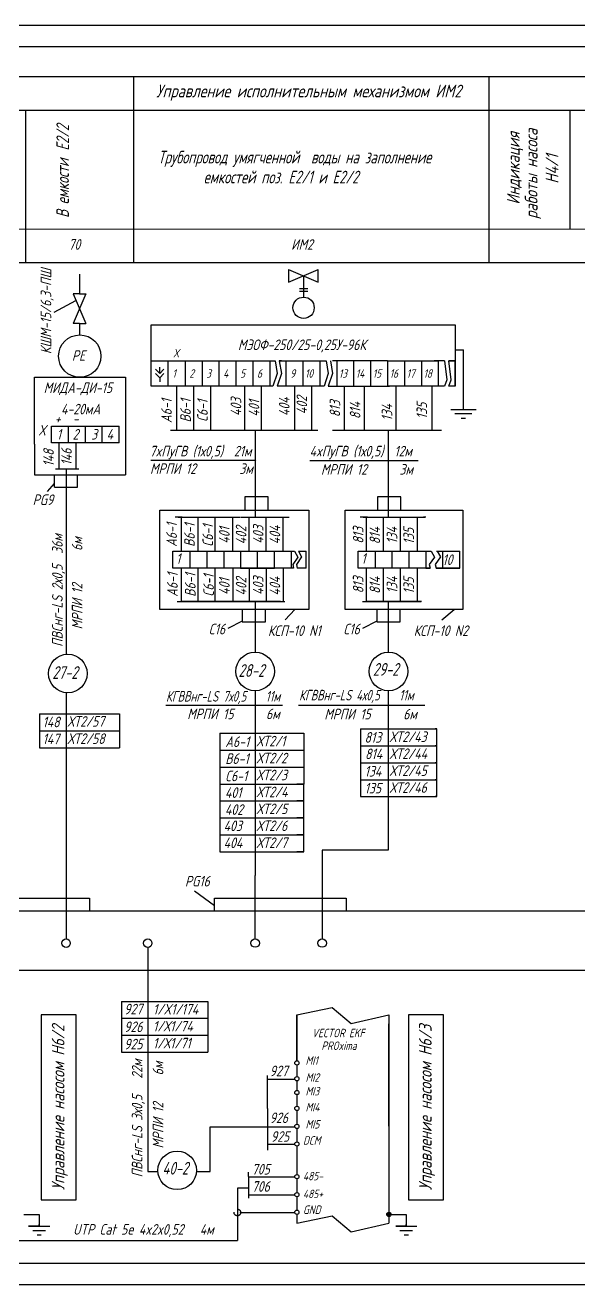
# Model space of a CAD drawing. Header units: millimetres. Extents: x 1531 to 3693, y 3 to 322.
# Drawn here: x 1746.1 to 1876.9, y 3.5 to 301 of the extents above; entities that cross this region are included whole.
import ezdxf

# ---------------------------------------------------------------- set-up
doc = ezdxf.new("R2010")
doc.units = ezdxf.units.MM
doc.linetypes.add('HIDDEN', pattern=[0.375, 0.25, -0.125])
doc.layers.add('MAIN', color=7, linetype='Continuous', lineweight=50)
doc.layers.add('АСУТП', color=7, linetype='Continuous')
doc.styles.get("Standard").update_dxf_attribs({"font": 'GOST_A.TTF', "width": 0.8, "oblique": 15, "height": 3})
doc.styles.add('АСУТП', font='GOST_A.TTF', dxfattribs={"oblique": 15})

msp = doc.modelspace()

# ---------------------------------------------------------------- hatches: boundary and pattern name
h = msp.add_hatch(color=7)
h.paths.add_polyline_path([(1832.05, 20.59), (1832.05, 19.59, 0.414214), (1832.55, 20.09, 0.414214)])
h.paths.add_polyline_path([(1832.05, 20.59, 0.414214), (1831.55, 20.09, 0.414214), (1832.05, 19.59)])

# ---------------------------------------------------------------- linework, layer by layer
at = {"color": 7, "linetype": 'Continuous'}
for p, q in [((1759.03, 237.55), (1759.03, 242.14)), ((1760.42, 237.55), (1757.42, 230.55)), ((1757.42, 237.55), (1760.42, 230.55)), ((1758.92, 237.55), (1757.42, 237.55)), ((1758.92, 237.55), (1760.42, 237.55)), ((1758.92, 230.55), (1757.42, 230.55)), ((1758.92, 230.55), (1760.42, 230.55)), ((1759.03, 227.79), (1759.03, 230.55)), ((1775.89, 230.21), (1847.72, 230.21)), ((1775.89, 215.71), (1775.89, 230.21)), ((1847.72, 230.21), (1847.72, 215.71)), ((1847.72, 224.27), (1849.64, 224.27)), ((1775.89, 221.71), (1779.89, 221.71)), ((1777.89, 218.71), (1777.89, 220.21)), ((1779.89, 221.71), (1805.15, 221.71)), ((1779.89, 215.71), (1779.89, 221.71)), ((1779.89, 221.71), (1783.89, 221.71)), ((1779.89, 221.71), (1783.89, 221.71)), ((1779.89, 215.71), (1779.89, 221.71)), ((1779.89, 221.71), (1805.15, 221.71)), ((1779.89, 221.71), (1783.89, 221.71)), ((1779.89, 215.71), (1779.89, 221.71)), ((1779.89, 221.71), (1805.15, 221.71)), ((1779.89, 221.71), (1805.15, 221.71)), ((1779.89, 215.71), (1779.89, 221.71)), ((1779.89, 221.71), (1783.89, 221.71)), ((1783.89, 221.71), (1783.89, 215.71)), ((1783.89, 221.71), (1783.89, 215.71)), ((1783.89, 221.71), (1783.89, 215.71)), ((1783.89, 221.71), (1783.89, 215.71)), ((1787.89, 221.71), (1787.89, 215.71)), ((1787.89, 221.71), (1787.89, 215.71)), ((1787.89, 221.71), (1787.89, 215.71)), ((1787.89, 221.71), (1787.89, 215.71)), ((1791.89, 221.71), (1791.89, 215.71)), ((1791.89, 221.71), (1791.89, 215.71)), ((1791.89, 221.71), (1791.89, 215.71)), ((1791.89, 221.71), (1791.89, 215.71)), ((1795.89, 221.71), (1795.89, 215.71)), ((1795.89, 221.71), (1795.89, 215.71)), ((1795.89, 221.71), (1795.89, 215.71)), ((1795.89, 221.71), (1795.89, 215.71)), ((1799.89, 221.71), (1799.89, 215.71)), ((1799.89, 221.71), (1799.89, 215.71)), ((1799.89, 221.71), (1799.89, 215.71)), ((1799.89, 221.71), (1799.89, 215.71)), ((1803.89, 221.71), (1803.89, 215.71)), ((1803.89, 221.71), (1803.89, 215.71)), ((1803.89, 221.71), (1803.89, 215.71)), ((1803.89, 221.71), (1803.89, 215.71)), ((1805.15, 221.71), (1805.65, 218.71)), ((1805.15, 221.71), (1805.65, 218.71)), ((1805.15, 221.71), (1805.65, 218.71)), ((1805.15, 221.71), (1805.65, 218.71)), ((1806.15, 221.71), (1817.22, 221.71)), ((1806.65, 221.71), (1806.15, 221.71)), ((1806.15, 221.71), (1806.65, 218.71)), ((1806.15, 221.71), (1806.65, 218.71)), ((1806.65, 221.71), (1806.15, 221.71)), ((1806.15, 221.71), (1817.22, 221.71)), ((1806.15, 221.71), (1806.65, 218.71)), ((1806.65, 221.71), (1806.15, 221.71)), ((1806.15, 221.71), (1817.22, 221.71)), ((1806.15, 221.71), (1817.22, 221.71)), ((1806.65, 221.71), (1806.15, 221.71)), ((1806.15, 221.71), (1806.65, 218.71)), ((1807.72, 221.71), (1807.72, 215.71)), ((1807.72, 221.71), (1807.72, 215.71)), ((1807.72, 221.71), (1807.72, 215.71)), ((1807.72, 221.71), (1807.72, 215.71)), ((1811.72, 221.71), (1811.72, 215.71)), ((1811.72, 221.71), (1811.72, 215.71)), ((1811.72, 221.71), (1811.72, 215.71)), ((1811.72, 221.71), (1811.72, 215.71)), ((1815.72, 221.71), (1815.72, 215.71)), ((1815.72, 221.71), (1815.72, 215.71)), ((1815.72, 221.71), (1815.72, 215.71)), ((1815.72, 221.71), (1815.72, 215.71)), ((1817.22, 221.71), (1817.72, 218.71)), ((1818.22, 221.71), (1818.72, 218.71)), ((1831.72, 221.71), (1818.72, 221.71)), ((1831.72, 221.71), (1818.72, 221.71)), ((1831.72, 221.71), (1818.72, 221.71)), ((1831.72, 221.71), (1818.72, 221.71)), ((1819.72, 221.71), (1819.72, 215.71)), ((1819.72, 221.71), (1819.72, 215.71)), ((1819.72, 221.71), (1819.72, 215.71)), ((1819.72, 221.71), (1819.72, 215.71)), ((1823.72, 221.71), (1823.72, 215.71)), ((1823.72, 221.71), (1823.72, 215.71)), ((1823.72, 221.71), (1823.72, 215.71)), ((1823.72, 221.71), (1823.72, 215.71)), ((1827.72, 221.71), (1827.72, 215.71)), ((1827.72, 221.71), (1827.72, 215.71)), ((1827.72, 221.71), (1827.72, 215.71)), ((1827.72, 221.71), (1827.72, 215.71)), ((1831.72, 221.71), (1831.72, 215.71)), ((1831.72, 221.71), (1838.22, 221.71)), ((1831.72, 221.71), (1838.22, 221.71)), ((1831.72, 221.71), (1831.72, 215.71)), ((1831.72, 221.71), (1838.22, 221.71)), ((1831.72, 221.71), (1831.72, 215.71)), ((1831.72, 221.71), (1831.72, 215.71)), ((1831.72, 221.71), (1838.22, 221.71)), ((1835.72, 221.71), (1835.72, 215.71)), ((1835.72, 221.71), (1835.72, 221.71)), ((1835.72, 221.71), (1839.72, 221.71)), ((1835.72, 221.71), (1839.72, 221.71)), ((1835.72, 221.71), (1835.72, 221.71)), ((1835.72, 221.71), (1835.72, 215.71)), ((1835.72, 221.71), (1839.72, 221.71)), ((1835.72, 221.71), (1835.72, 221.71)), ((1835.72, 221.71), (1835.72, 215.71)), ((1835.72, 221.71), (1835.72, 215.71)), ((1835.72, 221.71), (1835.72, 221.71)), ((1835.72, 221.71), (1839.72, 221.71)), ((1839.72, 221.71), (1843.72, 221.71)), ((1839.72, 221.71), (1839.72, 215.71)), ((1839.72, 221.71), (1839.72, 215.71)), ((1839.72, 221.71), (1843.72, 221.71)), ((1839.72, 221.71), (1839.72, 215.71)), ((1839.72, 221.71), (1843.72, 221.71)), ((1839.72, 221.71), (1843.72, 221.71)), ((1839.72, 221.71), (1839.72, 215.71)), ((1845.22, 221.71), (1842.72, 221.71)), ((1845.22, 221.71), (1842.72, 221.71)), ((1845.22, 221.71), (1842.72, 221.71)), ((1845.22, 221.71), (1842.72, 221.71)), ((1843.72, 221.71), (1843.72, 215.71)), ((1843.72, 221.71), (1843.72, 215.71)), ((1843.72, 221.71), (1843.72, 215.71)), ((1843.72, 221.71), (1843.72, 215.71)), ((1845.22, 221.71), (1845.72, 217.21)), ((1845.22, 221.71), (1845.72, 217.21)), ((1845.22, 221.71), (1845.72, 217.21)), ((1845.22, 221.71), (1845.72, 217.21)), ((1847.72, 221.71), (1846.22, 221.71)), ((1846.22, 221.71), (1847.72, 221.71)), ((1846.72, 217.21), (1846.22, 221.71)), ((1847.72, 215.71), (1847.72, 221.71)), ((1748.34, 217.8), (1769.84, 217.8)), ((1748.34, 202.05), (1748.34, 217.8)), ((1769.84, 217.8), (1769.84, 194.79)), ((1776.89, 219.71), (1777.89, 218.71)), ((1776.89, 218.71), (1777.89, 217.71)), ((1777.89, 218.71), (1778.89, 219.71)), ((1777.89, 217.71), (1778.89, 218.71)), ((1777.89, 217.71), (1777.89, 216.71)), ((1805.65, 218.71), (1804.65, 215.71)), ((1805.65, 218.71), (1804.65, 215.71)), ((1805.65, 218.71), (1804.65, 215.71)), ((1805.65, 218.71), (1804.65, 215.71)), ((1806.65, 218.71), (1805.65, 215.71)), ((1806.65, 218.71), (1805.65, 215.71)), ((1806.65, 218.71), (1805.65, 215.71)), ((1806.65, 218.71), (1805.65, 215.71)), ((1817.72, 218.71), (1816.72, 215.71)), ((1818.72, 218.71), (1817.72, 215.71)), ((1845.72, 217.21), (1845.22, 215.71)), ((1845.72, 217.21), (1845.22, 215.71)), ((1845.72, 217.21), (1845.22, 215.71)), ((1845.72, 217.21), (1845.22, 215.71)), ((1846.22, 215.71), (1846.72, 217.21)), ((1847.72, 218.71), (1847.72, 218.71)), ((1779.89, 215.71), (1775.89, 215.71)), ((1804.65, 215.71), (1779.89, 215.71)), ((1804.65, 215.71), (1779.89, 215.71)), ((1804.65, 215.71), (1779.89, 215.71)), ((1804.65, 215.71), (1779.89, 215.71)), ((1781.89, 215.71), (1781.89, 205.21)), ((1785.89, 215.71), (1785.89, 205.37)), ((1789.89, 215.71), (1789.89, 205.21)), ((1797.89, 215.71), (1797.89, 205.21)), ((1801.89, 215.71), (1801.89, 205.21)), ((1816.72, 215.71), (1805.65, 215.71)), ((1816.72, 215.71), (1805.65, 215.71)), ((1816.72, 215.71), (1805.65, 215.71)), ((1816.72, 215.71), (1805.65, 215.71)), ((1809.72, 215.71), (1809.72, 205.21)), ((1813.72, 215.71), (1813.72, 205.21)), ((1817.72, 215.71), (1832.22, 215.71)), ((1817.72, 215.71), (1832.22, 215.71)), ((1817.72, 215.71), (1832.22, 215.71)), ((1817.72, 215.71), (1832.22, 215.71)), ((1821.45, 215.71), (1821.45, 205.21)), ((1826.22, 215.71), (1826.22, 205.21)), ((1838.22, 215.71), (1831.72, 215.71)), ((1838.22, 215.71), (1831.72, 215.71)), ((1838.22, 215.71), (1831.72, 215.71)), ((1838.22, 215.71), (1831.72, 215.71)), ((1833.72, 215.71), (1833.72, 205.21)), ((1843.72, 215.71), (1837.22, 215.71)), ((1843.72, 215.71), (1837.22, 215.71)), ((1843.72, 215.71), (1837.22, 215.71)), ((1843.72, 215.71), (1837.22, 215.71)), ((1842.22, 215.71), (1842.22, 205.21)), ((1845.22, 215.71), (1843.72, 215.71)), ((1845.22, 215.71), (1843.72, 215.71)), ((1845.22, 215.71), (1843.72, 215.71)), ((1845.22, 215.71), (1843.72, 215.71)), ((1847.72, 215.71), (1846.22, 215.71)), ((1847.72, 215.71), (1847.72, 215.71)), ((1846.64, 210.22), (1852.64, 210.22)), ((1847.64, 209.22), (1851.64, 209.22)), ((1752.33, 202.3), (1752.33, 206.3)), ((1752.33, 206.3), (1760.33, 206.3)), ((1756.33, 202.3), (1756.33, 206.3)), ((1760.33, 206.3), (1768.33, 206.3)), ((1760.33, 202.3), (1760.33, 206.3)), ((1760.33, 202.3), (1760.33, 206.3)), ((1764.33, 202.3), (1764.33, 206.3)), ((1768.33, 202.3), (1768.33, 206.3)), ((1768.33, 202.3), (1768.33, 206.3)), ((1849.14, 208.15), (1850.14, 208.15)), ((1768.33, 202.3), (1752.33, 202.3)), ((1754.05, 202.3), (1754.05, 196.15)), ((1758.05, 202.3), (1758.05, 196.15)), ((1783.01, 176.71), (1783.01, 184.79)), ((1787.01, 176.71), (1787.01, 184.79)), ((1791.01, 176.71), (1791.01, 184.79)), ((1795.15, 176.71), (1795.15, 184.79)), ((1799.07, 176.71), (1799.07, 184.79)), ((1803.07, 176.71), (1803.07, 184.79)), ((1807.07, 176.71), (1807.07, 184.79)), ((1826.77, 176.71), (1826.77, 184.79)), ((1830.77, 176.71), (1830.77, 184.79)), ((1834.77, 176.71), (1834.77, 184.79)), ((1838.84, 176.71), (1838.84, 184.79)), ((1781.01, 172.71), (1781.01, 176.71)), ((1781.01, 176.71), (1805.01, 176.71)), ((1785.01, 176.71), (1785.01, 172.71)), ((1789.01, 176.71), (1789.01, 172.71)), ((1793.01, 176.71), (1793.01, 172.71)), ((1797.01, 176.71), (1797.01, 172.71)), ((1797.01, 176.71), (1797.01, 172.71)), ((1799.51, 176.71), (1809.76, 176.71)), ((1801.01, 172.71), (1801.01, 176.71)), ((1801.01, 172.71), (1801.01, 176.71)), ((1801.01, 172.71), (1801.01, 176.71)), ((1805.01, 172.71), (1805.01, 176.71)), ((1809.01, 172.71), (1809.01, 176.71)), ((1810.65, 176.71), (1812.47, 176.71)), ((1812.47, 172.71), (1812.47, 176.71)), ((1824.77, 172.71), (1824.77, 176.71)), ((1824.77, 176.71), (1842, 176.71)), ((1828.77, 176.71), (1828.77, 172.71)), ((1832.77, 176.71), (1832.77, 172.71)), ((1836.77, 176.71), (1836.77, 172.71)), ((1840.77, 176.71), (1840.77, 172.71)), ((1840.77, 176.71), (1840.77, 172.71)), ((1843.27, 176.71), (1848.77, 176.71)), ((1843.44, 176.71), (1848.77, 176.71)), ((1844.77, 172.71), (1844.77, 176.71)), ((1844.77, 172.71), (1844.77, 176.71)), ((1844.77, 172.71), (1844.77, 176.71)), ((1848.77, 172.71), (1848.77, 176.71)), ((1805.01, 172.71), (1781.01, 172.71)), ((1783.01, 164.85), (1783.01, 172.71)), ((1787.01, 164.85), (1787.01, 172.71)), ((1791.01, 164.85), (1791.01, 172.71)), ((1795.16, 172.71), (1795.16, 164.85)), ((1797.01, 172.71), (1797.01, 172.71)), ((1797.01, 172.71), (1801.01, 172.71)), ((1799.07, 172.71), (1799.07, 164.85)), ((1801.01, 172.71), (1801.01, 172.71)), ((1801.01, 172.71), (1805.01, 172.71)), ((1809.53, 172.71), (1801.01, 172.71)), ((1803.07, 172.71), (1803.07, 164.85)), ((1807.07, 172.71), (1807.07, 164.85)), ((1812.47, 172.71), (1810.41, 172.71)), ((1841.78, 172.71), (1824.77, 172.71)), ((1826.77, 164.85), (1826.77, 172.71)), ((1830.77, 164.85), (1830.77, 172.71)), ((1834.77, 164.85), (1834.77, 172.71)), ((1838.84, 164.85), (1838.84, 172.71)), ((1840.77, 172.71), (1840.77, 172.71)), ((1840.77, 172.71), (1841.78, 172.71)), ((1843.2, 172.71), (1844.77, 172.71)), ((1848.77, 172.71), (1843.2, 172.71)), ((1844.77, 172.71), (1844.77, 172.71)), ((1844.77, 172.71), (1848.77, 172.71)), ((1848.77, 172.71), (1844.77, 172.71)), ((1796.01, 164.85), (1783.01, 164.85)), ((1839.77, 164.85), (1826.77, 164.85)), ((1749.46, 138.31), (1763.46, 138.31)), ((1749.46, 138.31), (1749.46, 134.31)), ((1763.46, 138.31), (1768.36, 138.31)), ((1768.36, 138.31), (1768.36, 134.31)), ((1749.46, 134.31), (1749.46, 130.31)), ((1749.46, 134.31), (1763.46, 134.31)), ((1749.46, 134.31), (1763.46, 134.31)), ((1749.46, 134.31), (1763.46, 134.31)), ((1763.46, 134.31), (1768.36, 134.31)), ((1763.46, 134.31), (1768.36, 134.31)), ((1763.46, 134.31), (1768.36, 134.31)), ((1768.36, 134.31), (1768.36, 130.31)), ((1825.3, 134.76), (1843.37, 134.76)), ((1825.3, 134.76), (1825.3, 130.76)), ((1843.37, 134.76), (1842.95, 134.76)), ((1792.07, 133.74), (1807.35, 133.74)), ((1792.07, 133.74), (1792.07, 129.74)), ((1807.35, 133.74), (1811.95, 133.74)), ((1811.95, 133.74), (1811.95, 129.74)), ((1749.46, 130.31), (1763.46, 130.31)), ((1749.46, 130.31), (1763.46, 130.31)), ((1763.46, 130.31), (1768.36, 130.31)), ((1763.46, 130.31), (1768.36, 130.31)), ((1792.07, 129.74), (1807.35, 129.74)), ((1792.07, 129.74), (1792.07, 125.74)), ((1792.07, 129.74), (1807.35, 129.74)), ((1792.07, 129.74), (1807.35, 129.74)), ((1792.07, 129.74), (1807.35, 129.74)), ((1807.35, 129.74), (1811.95, 129.74)), ((1807.35, 129.74), (1811.95, 129.74)), ((1807.35, 129.74), (1811.95, 129.74)), ((1807.35, 129.74), (1811.95, 129.74)), ((1811.95, 129.74), (1811.95, 125.74)), ((1825.3, 130.76), (1825.3, 126.76)), ((1825.3, 130.76), (1843.37, 130.76)), ((1825.3, 130.76), (1843.37, 130.76)), ((1825.3, 130.76), (1843.37, 130.76)), ((1843.37, 130.76), (1842.95, 130.76)), ((1843.37, 130.76), (1842.95, 130.76)), ((1843.37, 130.76), (1842.95, 130.76)), ((1792.07, 125.74), (1792.07, 121.74)), ((1792.07, 125.74), (1807.35, 125.74)), ((1792.07, 125.74), (1807.35, 125.74)), ((1792.07, 125.74), (1807.35, 125.74)), ((1807.35, 125.74), (1811.95, 125.74)), ((1807.35, 125.74), (1811.95, 125.74)), ((1807.35, 125.74), (1811.95, 125.74)), ((1811.95, 125.74), (1811.95, 121.74)), ((1825.3, 126.76), (1843.37, 126.76)), ((1825.3, 126.76), (1843.37, 126.76)), ((1825.3, 126.76), (1843.37, 126.76)), ((1825.3, 126.76), (1825.3, 122.76)), ((1843.37, 126.76), (1842.95, 126.76)), ((1843.37, 126.76), (1842.95, 126.76)), ((1843.37, 126.76), (1842.95, 126.76)), ((1825.3, 122.76), (1825.3, 118.76)), ((1825.3, 122.76), (1843.37, 122.76)), ((1825.3, 122.76), (1843.37, 122.76)), ((1825.3, 122.76), (1843.37, 122.76)), ((1843.37, 122.76), (1842.95, 122.76)), ((1843.37, 122.76), (1842.95, 122.76)), ((1843.37, 122.76), (1842.95, 122.76)), ((1792.07, 121.74), (1807.35, 121.74)), ((1792.07, 121.74), (1807.35, 121.74)), ((1792.07, 121.74), (1807.35, 121.74)), ((1792.07, 121.74), (1811.95, 121.74)), ((1792.07, 121.74), (1792.07, 117.74)), ((1807.35, 121.74), (1811.95, 121.74)), ((1807.35, 121.74), (1811.95, 121.74)), ((1807.35, 121.74), (1811.95, 121.74)), ((1811.95, 121.74), (1810.29, 121.74)), ((1792.07, 117.74), (1792.07, 113.74)), ((1792.07, 117.74), (1811.95, 117.74)), ((1792.07, 117.74), (1811.95, 117.74)), ((1792.07, 117.74), (1811.95, 117.74)), ((1811.95, 117.74), (1810.29, 117.74)), ((1811.95, 117.74), (1810.29, 117.74)), ((1811.95, 117.74), (1810.29, 117.74)), ((1825.3, 118.76), (1843.37, 118.76)), ((1825.3, 118.76), (1843.37, 118.76)), ((1843.37, 118.76), (1842.95, 118.76)), ((1843.37, 118.76), (1842.95, 118.76)), ((1792.07, 113.74), (1811.95, 113.74)), ((1792.07, 113.74), (1811.95, 113.74)), ((1792.07, 113.74), (1811.95, 113.74)), ((1792.07, 113.74), (1792.07, 109.74)), ((1811.95, 113.74), (1810.29, 113.74)), ((1811.95, 113.74), (1810.29, 113.74)), ((1811.95, 113.74), (1810.29, 113.74)), ((1792.07, 109.74), (1792.07, 105.74)), ((1792.07, 109.74), (1811.95, 109.74)), ((1792.07, 109.74), (1811.95, 109.74)), ((1792.07, 109.74), (1811.95, 109.74)), ((1811.95, 109.74), (1810.29, 109.74)), ((1811.95, 109.74), (1810.29, 109.74)), ((1811.95, 109.74), (1810.29, 109.74)), ((1792.07, 105.74), (1811.95, 105.74)), ((1792.07, 105.74), (1811.95, 105.74)), ((1811.95, 105.74), (1810.29, 105.74)), ((1811.95, 105.74), (1810.29, 105.74)), ((1800.44, 85.18), (1800.44, 100.17)), ((1786.12, 96.54), (1790.87, 93.04)), ((1737.11, 94.8), (1761.3, 94.8)), ((1761.3, 94.8), (1761.3, 91.8)), ((1761.3, 94.8), (1761.3, 91.8)), ((1790.87, 91.79), (1790.87, 94.79)), ((1790.87, 94.79), (1821.97, 94.79)), ((1790.87, 91.79), (1790.87, 94.79)), ((1821.97, 94.79), (1821.97, 91.79)), ((1821.97, 94.79), (1821.97, 91.79)), ((1768.86, 70.41), (1781.94, 70.41)), ((1768.86, 70.41), (1768.86, 66.41)), ((1781.94, 70.41), (1789.29, 70.41)), ((1789.29, 70.41), (1789.29, 66.41)), ((1768.86, 66.41), (1781.94, 66.41)), ((1768.86, 66.41), (1768.86, 62.41)), ((1768.86, 66.41), (1781.94, 66.41)), ((1768.86, 66.41), (1781.94, 66.41)), ((1768.86, 66.41), (1781.94, 66.41)), ((1781.94, 66.41), (1789.29, 66.41)), ((1781.94, 66.41), (1789.29, 66.41)), ((1781.94, 66.41), (1789.29, 66.41)), ((1781.94, 66.41), (1789.29, 66.41)), ((1789.29, 66.41), (1789.29, 62.41)), ((1768.86, 62.41), (1768.86, 58.41)), ((1768.86, 62.41), (1781.94, 62.41)), ((1768.86, 62.41), (1781.94, 62.41)), ((1768.86, 62.41), (1781.94, 62.41)), ((1781.94, 62.41), (1789.29, 62.41)), ((1781.94, 62.41), (1789.29, 62.41)), ((1781.94, 62.41), (1789.29, 62.41)), ((1789.29, 62.41), (1789.29, 58.41)), ((1768.86, 58.41), (1781.94, 58.41)), ((1768.86, 58.41), (1781.94, 58.41)), ((1768.86, 58.41), (1781.94, 58.41)), ((1781.94, 58.41), (1789.29, 58.41)), ((1781.94, 58.41), (1789.29, 58.41)), ((1781.94, 58.41), (1789.29, 58.41)), ((1746.91, 17.3), (1751.91, 17.3)), ((1749.41, 17.3), (1746.91, 17.3)), ((1747.91, 16.3), (1750.91, 16.3)), ((1748.91, 15.3), (1749.91, 15.3)), ((1748.91, 15.3), (1749.91, 15.3)), ((1749.41, 17.3), (1749.41, 17.72)), ((1833.66, 17.3), (1838.66, 17.3)), ((1836.16, 17.3), (1833.66, 17.3)), ((1834.66, 16.3), (1837.66, 16.3)), ((1835.66, 15.3), (1836.66, 15.3)), ((1835.66, 15.3), (1836.66, 15.3)), ((1836.16, 17.3), (1836.16, 17.72))]:
    msp.add_line(p, q, dxfattribs=at)
at = {"color": 7, "linetype": 'ByBlock'}
for p, q in [((1808.35, 243.26), (1808.35, 241.76)), ((1808.35, 243.26), (1808.35, 240.26)), ((1808.35, 243.26), (1815.35, 240.26)), ((1808.35, 240.26), (1815.35, 243.26)), ((1811.85, 241.76), (1811.85, 236.76)), ((1815.35, 240.26), (1815.35, 243.26))]:
    msp.add_line(p, q, dxfattribs=at)
at = {"color": 7}
for p, q in [((1810.9, 238.79), (1812.9, 238.79)), ((1810.9, 238.11), (1812.9, 238.11)), ((1752.97, 233.16), (1758.1, 235.96)), ((1849.64, 210.22), (1849.64, 224.27)), ((1800.44, 205.21), (1800.44, 184.79)), ((1800.44, 205.21), (1800.44, 196.45)), ((1831.9, 205.21), (1831.9, 184.79)), ((1748.34, 202.05), (1748.34, 194.79)), ((1800.44, 198.12), (1775.79, 198.12)), ((1800.56, 198.24), (1800.34, 198.01)), ((1820.18, 198.07), (1813.36, 198.07)), ((1838.99, 198.07), (1820.18, 198.07)), ((1832.02, 198.19), (1831.8, 197.97)), ((1748.34, 194.79), (1769.84, 194.79)), ((1755.8, 196.15), (1755.8, 152.39)), ((1751.39, 190.81), (1753, 192.69)), ((1831.9, 191.96), (1831.9, 191.96)), ((1809.76, 176.71), (1810.54, 175.36)), ((1810.65, 176.71), (1811.41, 175.39)), ((1842, 176.71), (1842.79, 175.36)), ((1843.44, 176.71), (1844.2, 175.39)), ((1810.54, 175.36), (1809.33, 173.6)), ((1809.33, 173.6), (1809.53, 172.71)), ((1811.41, 175.39), (1810.2, 173.63)), ((1810.2, 173.63), (1810.41, 172.71)), ((1842.79, 175.36), (1841.58, 173.6)), ((1841.58, 173.6), (1841.78, 172.71)), ((1844.2, 175.39), (1842.99, 173.63)), ((1842.99, 173.63), (1843.2, 172.71)), ((1800.44, 164.85), (1800.44, 152.91)), ((1831.9, 164.85), (1831.9, 152.91)), ((1807.55, 160.52), (1809.82, 163)), ((1844.54, 160.52), (1847.44, 163)), ((1755.8, 143.29), (1755.8, 85.14)), ((1800.44, 143.78), (1800.44, 100.17)), ((1831.9, 143.78), (1831.9, 106.12)), ((1806.89, 140.28), (1779.35, 140.28)), ((1800.56, 140.41), (1800.34, 140.18)), ((1812.17, 140.27), (1810.71, 140.27)), ((1840.52, 140.27), (1812.17, 140.27)), ((1812.17, 140.27), (1812.17, 140.27)), ((1832.02, 140.39), (1831.8, 140.16)), ((1843.37, 118.76), (1843.37, 134.76)), ((1811.95, 105.74), (1811.95, 121.74)), ((1825.3, 118.76), (1843.37, 118.76)), ((1792.07, 105.74), (1811.95, 105.74)), ((1831.9, 106.12), (1816.29, 106.12)), ((1816.29, 106.12), (1816.29, 85.18)), ((1775.06, 83.15), (1775.06, 70.41)), ((1772.6, 70.41), (1777.79, 70.41)), ((1775.06, 70.41), (1775.06, 31.68)), ((1810.3, 67.2), (1818.66, 68.95)), ((1818.66, 68.95), (1823.16, 65.2)), ((1749.9, 67.2), (1749.9, 23.53)), ((1758.16, 67.2), (1749.9, 67.2)), ((1758.16, 23.53), (1758.16, 67.2)), ((1772.6, 66.41), (1777.79, 66.41)), ((1810.3, 56.38), (1810.3, 67.2)), ((1823.16, 65.2), (1832.05, 67.2)), ((1836.65, 67.2), (1836.65, 23.53)), ((1844.91, 67.2), (1836.65, 67.2)), ((1844.91, 23.53), (1844.91, 67.2)), ((1775.06, 58.41), (1775.06, 30.24)), ((1803.36, 52.01), (1809.84, 52.01)), ((1789.78, 40.8), (1809.84, 40.8)), ((1789.78, 30.24), (1789.78, 40.8)), ((1803.36, 36.66), (1809.84, 36.66)), ((1775.06, 30.24), (1777.46, 30.24)), ((1786.57, 30.24), (1789.78, 30.24)), ((1798.86, 28.99), (1809.84, 28.99)), ((1798.86, 26.32), (1796.24, 26.32)), ((1796.24, 26.32), (1796.24, 13.97)), ((1798.86, 24.72), (1809.84, 24.72)), ((1749.9, 23.53), (1758.16, 23.53)), ((1836.65, 23.53), (1844.91, 23.53)), ((1797.02, 20.58), (1809.84, 20.58)), ((1720.5, 13.97), (1796.24, 13.97))]:
    msp.add_line(p, q, dxfattribs=at)
at = {"color": 7, "linetype": 'Continuous', "lineweight": 30}
for p, q in [((1753.3, 196.15), (1755.8, 196.15)), ((1755.8, 196.15), (1758.8, 196.15)), ((1777.95, 186.45), (1813.13, 186.45)), ((1777.95, 163), (1777.95, 186.45)), ((1782.22, 184.79), (1796.82, 184.79)), ((1797.01, 184.79), (1808.45, 184.79)), ((1813.13, 186.45), (1813.13, 163)), ((1821.7, 186.45), (1849.48, 186.45)), ((1821.7, 163), (1821.7, 186.45)), ((1825.97, 184.79), (1840.57, 184.79)), ((1840.77, 184.79), (1840.26, 184.79)), ((1849.48, 186.45), (1849.48, 163)), ((1806.45, 164.85), (1794.51, 164.85)), ((1838.26, 164.85), (1838.27, 164.85)), ((1813.13, 163), (1777.95, 163)), ((1849.48, 163), (1821.7, 163))]:
    msp.add_line(p, q, dxfattribs=at)
at = {"color": 7, "lineweight": 30}
for p, q in [((1810.3, 67.2), (1810.3, 56.38)), ((1832.05, 67.2), (1832.05, 65.11)), ((1832.05, 66.09), (1832.05, 40.94)), ((1832.05, 40.94), (1832.05, 65.14)), ((1832.05, 63.14), (1832.05, 17.99)), ((1810.3, 55.38), (1810.3, 52.63)), ((1803.36, 45.07), (1803.36, 52.9)), ((1810.3, 51.63), (1810.3, 49.38)), ((1810.3, 48.38), (1810.3, 45.63)), ((1803.36, 45.07), (1803.36, 35.29)), ((1810.3, 44.63), (1810.3, 41.37)), ((1810.3, 40.37), (1810.3, 37.22)), ((1798.86, 29.03), (1798.86, 30.05)), ((1798.86, 29.03), (1798.86, 23.97))]:
    msp.add_line(p, q, dxfattribs=at)
at = {"lineweight": 30}
for p, q in [((1810.3, 36.22), (1810.3, 29.51)), ((1810.3, 28.51), (1810.3, 25.25)), ((1810.3, 28.51), (1810.3, 25.25)), ((1810.3, 24.25), (1810.3, 21.1)), ((1810.3, 24.25), (1810.3, 21.1)), ((1810.3, 20.1), (1810.3, 17.99))]:
    msp.add_line(p, q, dxfattribs=at)
for p, q in [((1745.8, 20.09), (1748.16, 20.09)), ((1748.16, 20.09), (1749.41, 20.09)), ((1749.41, 20.09), (1749.41, 17.3)), ((1810.3, 17.99), (1818.66, 19.74)), ((1818.66, 19.74), (1823.16, 15.99)), ((1823.16, 15.99), (1832.05, 17.99)), ((1832.55, 20.09), (1834.91, 20.09)), ((1834.91, 20.09), (1836.16, 20.09)), ((1836.16, 20.09), (1836.16, 17.3)), ((2122.19, 3.47), (1531.31, 3.47))]:
    msp.add_line(p, q)
at = {"color": 7}
for centre, radius in [((1811.88, 234.22), 2.52), ((1756.19, 147.84), 4.56), ((1800.44, 148.34), 4.56), ((1831.96, 148.34), 4.56), ((1810.3, 55.88), 0.5), ((1810.3, 52.13), 0.5), ((1810.3, 48.88), 0.5), ((1810.3, 45.13), 0.5), ((1810.3, 40.87), 0.5), ((1810.3, 40.87), 0.5), ((1810.3, 36.72), 0.5), ((1810.3, 36.72), 0.5), ((1782.02, 30.5), 4.56)]:
    msp.add_circle(centre, radius, dxfattribs=at)
for centre in [(1810.3, 29.01), (1810.3, 24.75), (1810.3, 24.75), (1810.3, 20.6), (1810.3, 20.6), (1832.05, 20.09)]:
    msp.add_circle(centre, 0.5)
at = {"color": 7, "linetype": 'HIDDEN', "ltscale": 10}
msp.add_circle((1796.24, 20.56), 0.786, dxfattribs=at)
at = {"lineweight": 30, "ltscale": 0.5}
msp.add_circle((1797.02, 20.56), 0.0434, dxfattribs=at)
at = {"layer": 'MAIN', "color": 7, "linetype": 'Continuous', "lineweight": -3}
for p, q in [((1531.31, 300.97), (2122.19, 300.97)), ((1531.31, 300.97), (2007.16, 300.97)), ((1575.26, 288.86), (1990.55, 288.86)), ((1637.6, 288.86), (2054.21, 288.86)), ((1652.02, 288.86), (2054.21, 288.86)), ((1771.74, 288.87), (1771.74, 244.94)), ((1771.74, 288.87), (1771.74, 244.94)), ((1855.69, 288.87), (1855.69, 244.94)), ((1640.77, 280.92), (1781.93, 280.92)), ((1640.77, 280.92), (1824.82, 280.92)), ((1746.21, 280.94), (1746.21, 244.94)), ((1822.78, 280.92), (1990.55, 280.92)), ((1832.16, 280.92), (1990.55, 280.92)), ((1874.78, 280.92), (1874.78, 252.84)), ((1599.64, 252.68), (2054.21, 252.94)), ((1575.26, 244.92), (1990.55, 244.92)), ((1637.6, 244.92), (2054.21, 244.92)), ((1652.02, 244.92), (2054.21, 244.92)), ((1753, 191.84), (1753, 194.79)), ((1758.49, 191.84), (1758.49, 194.79)), ((1753, 191.84), (1758.49, 191.84)), ((1797.41, 160.2), (1794.01, 158.5)), ((1829.22, 160.2), (1825.83, 158.5)), ((1564.47, 91.79), (2016.17, 91.79)), ((2016.17, 77.68), (1564.47, 77.68))]:
    msp.add_line(p, q, dxfattribs=at)
at = {"layer": 'MAIN', "color": 7, "linetype": 'Continuous', "lineweight": 30}
for p, q in [((1551.31, 295.97), (2117.19, 295.97)), ((1815.23, 205.21), (1780.47, 205.21)), ((1844.51, 205.21), (1818.73, 205.21)), ((1803.51, 189.57), (1798.02, 189.57)), ((1798.02, 189.57), (1798.02, 186.62)), ((1803.51, 186.62), (1803.51, 189.57)), ((1834.86, 189.57), (1829.38, 189.57)), ((1829.38, 189.57), (1829.38, 186.62)), ((1834.86, 186.62), (1834.86, 189.57)), ((1783.22, 184.79), (1781.53, 184.79)), ((1826.97, 184.79), (1825.29, 184.79)), ((1782.01, 164.85), (1807.45, 164.85)), ((1825.77, 164.85), (1839.7, 164.85)), ((1797.41, 163.01), (1797.41, 160.06)), ((1802.89, 160.06), (1802.89, 163.01)), ((1829.22, 163.01), (1829.22, 160.06)), ((1834.71, 160.06), (1834.71, 163.01)), ((1797.41, 160.06), (1802.89, 160.06)), ((1829.22, 160.06), (1834.71, 160.06)), ((2117.19, 8.47), (1551.31, 8.47))]:
    msp.add_line(p, q, dxfattribs=at)
at = {"layer": 'MAIN', "color": 7, "linetype": 'Continuous', "lineweight": -3}
for centre, radius in [((1759.02, 222.8), 5), ((1755.77, 84.15), 1), ((1775.06, 84.15), 1), ((1800.44, 84.18), 1), ((1816.29, 84.18), 1)]:
    msp.add_circle(centre, radius, dxfattribs=at)

# ---------------------------------------------------------------- texts
at = {"color": 7, "linetype": 'Continuous', "oblique": 15}
for s, p in [('КШМ-15/6,3-ПШ', (1752.27, 223.29)), ('А6-1', (1780.75, 207.01)), ('В6-1', (1785.25, 207.15)), ('С6-1', (1789.25, 207.29)), ('403', (1797.16, 208.65)), ('401', (1801.42, 208.51)), ('404', (1808.57, 208.64)), ('402', (1812.72, 209.08)), ('813', (1820.54, 208.38)), ('814', (1825.31, 207.94)), ('134', (1832.84, 207.52)), ('135', (1841.07, 207.95)), ('148', (1752.88, 196.73)), ('146', (1757.13, 196.98)), ('401', (1794.42, 178.5)), ('402', (1798.37, 178.36)), ('403', (1802.42, 178.5)), ('404', (1806.37, 178.36)), ('813', (1826.03, 178.5)), ('814', (1829.98, 178.36)), ('134', (1834.03, 178.5)), ('135', (1837.98, 178.36)), ('401', (1794.42, 166.4)), ('402', (1798.37, 166.26)), ('403', (1802.42, 166.4)), ('404', (1806.37, 166.26)), ('813', (1826.03, 166.78)), ('814', (1829.98, 166.64)), ('134', (1834.03, 166.78)), ('135', (1837.98, 166.64))]:
    msp.add_text(s, height=2.5, rotation=90, dxfattribs=at).set_placement(p)
for s, height, p in [('МЭОФ-250/25-0,25У-96К', 2.5, (1796.38, 224.24)), ('РЕ', 2.5, (1757.15, 221.7)), ('X', 2, (1781.03, 222.52)), ('1', 2, (1780.89, 217.71)), ('1', 2, (1780.89, 217.71)), ('1', 2, (1780.89, 217.71)), ('1', 2, (1780.89, 217.71)), ('2', 2, (1784.89, 217.71)), ('2', 2, (1784.89, 217.71)), ('2', 2, (1784.89, 217.71)), ('2', 2, (1784.89, 217.71)), ('3', 2, (1788.89, 217.71)), ('3', 2, (1788.89, 217.71)), ('3', 2, (1788.89, 217.71)), ('3', 2, (1788.89, 217.71)), ('4', 2, (1792.89, 217.71)), ('4', 2, (1792.89, 217.71)), ('4', 2, (1792.89, 217.71)), ('4', 2, (1792.89, 217.71)), ('5', 2, (1796.89, 217.71)), ('5', 2, (1796.89, 217.71)), ('5', 2, (1796.89, 217.71)), ('5', 2, (1796.89, 217.71)), ('6', 2, (1800.89, 217.71)), ('6', 2, (1800.89, 217.71)), ('6', 2, (1800.89, 217.71)), ('6', 2, (1800.89, 217.71)), ('9', 2, (1808.72, 217.71)), ('9', 2, (1808.72, 217.71)), ('9', 2, (1808.72, 217.71)), ('9', 2, (1808.72, 217.71)), ('10', 2, (1812.22, 217.71)), ('10', 2, (1812.22, 217.71)), ('10', 2, (1812.22, 217.71)), ('10', 2, (1812.22, 217.71)), ('13', 2, (1820.22, 217.71)), ('13', 2, (1820.22, 217.71)), ('13', 2, (1820.22, 217.71)), ('13', 2, (1820.22, 217.71)), ('14', 2, (1824.22, 217.71)), ('14', 2, (1824.22, 217.71)), ('14', 2, (1824.22, 217.71)), ('14', 2, (1824.22, 217.71)), ('15', 2, (1828.22, 217.71)), ('15', 2, (1828.22, 217.71)), ('15', 2, (1828.22, 217.71)), ('15', 2, (1828.22, 217.71)), ('16', 2, (1832.22, 217.71)), ('16', 2, (1832.22, 217.71)), ('16', 2, (1832.22, 217.71)), ('16', 2, (1832.22, 217.71)), ('17', 2, (1836.22, 217.71)), ('17', 2, (1836.22, 217.71)), ('17', 2, (1836.22, 217.71)), ('17', 2, (1836.22, 217.71)), ('18', 2, (1840.22, 217.71)), ('18', 2, (1840.22, 217.71)), ('18', 2, (1840.22, 217.71)), ('18', 2, (1840.22, 217.71)), ('МИДА-ДИ-15', 2.5, (1750.48, 214.09)), ('4-20мА', 2.5, (1754.58, 209.05)), ('+', 2.5, (1753.08, 206.8)), ('X', 2.5, (1749.19, 204.05)), ('1', 2.5, (1753.57, 203.1)), ('2', 2.5, (1757.32, 203.1)), ('-', 2.5, (1757.33, 206.8)), ('3', 2.5, (1761.69, 203.1)), ('4', 2.5, (1765.34, 203.1)), ('PG9', 2.5, (1747.89, 187.64)), ('148', 2.5, (1750.21, 135.15)), ('ХТ2/57', 2.5, (1756.1, 135.28)), ('813', 2.5, (1826.29, 131.51)), ('ХТ2/43', 2.5, (1832.21, 131.66)), ('147', 2.5, (1750.21, 131.15)), ('ХТ2/58', 2.5, (1756.1, 131.21)), ('А6-1', 2.5, (1793.39, 130.49)), ('ХТ2/1', 2.5, (1800.75, 130.63)), ('В6-1', 2.5, (1793.39, 126.49)), ('ХТ2/2', 2.5, (1800.75, 126.63)), ('814', 2.5, (1826.4, 127.61)), ('ХТ2/44', 2.5, (1832.21, 127.66)), ('ХТ2/3', 2.5, (1800.75, 122.63)), ('134', 2.5, (1826.29, 123.51)), ('ХТ2/45', 2.5, (1832.21, 123.66)), ('С6-1', 2.5, (1793.39, 122.4)), ('135', 2.5, (1826.29, 119.51)), ('ХТ2/46', 2.5, (1832.21, 119.66)), ('401', 2.5, (1793.3, 118.46)), ('ХТ2/4', 2.5, (1800.75, 118.63)), ('402', 2.5, (1793.3, 114.46)), ('ХТ2/5', 2.5, (1800.75, 114.63)), ('403', 2.5, (1792.99, 110.62)), ('ХТ2/6', 2.5, (1800.75, 110.63)), ('404', 2.5, (1792.99, 106.62)), ('ХТ2/7', 2.5, (1800.75, 106.63)), ('PG16', 2.5, (1783.87, 97.54)), ('927', 2.5, (1769.5, 67.34)), ('1/X1/174', 2.5, (1776.32, 67.3)), ('926', 2.5, (1769.5, 63.16)), ('1/Х1/74', 2.5, (1776.32, 63.3)), ('925', 2.5, (1769.5, 59.08)), ('1/Х1/71', 2.5, (1776.32, 59.3)), ('927', 2.5, (1803.87, 52.73)), ('926', 2.5, (1803.87, 41.66)), ('925', 2.5, (1804.15, 37.24)), ('705', 2.5, (1799.65, 29.51)), ('706', 2.5, (1799.65, 25.45))]:
    msp.add_text(s, height=height, dxfattribs=at).set_placement(p)
at = {"layer": 'MAIN', "color": 7, "linetype": 'Continuous', "lineweight": -3, "oblique": 15}
for s, height, p in [('Управление исполнительным механизмом ИМ2', 3, (1777.08, 283.92)), ('70', 2.5, (1756.34, 247.94)), ('ИМ2', 2.5, (1808.95, 247.92)), (' 7xПуГВ (1х0,5)  21м', 2.5, (1774.21, 199.12, 124.48)), ('4xПуГВ (1х0,5)  12м', 2.5, (1813.3, 199.12, 124.48)), ('МРПИ 12        3м', 2.5, (1775.61, 194.98, 124.48)), ('МРПИ 12      3м', 2.5, (1816, 194.81, 124.48)), (' 1', 2.5, (1780.48, 173.75)), (' 1', 2.5, (1824.23, 173.75)), (' 10', 2.5, (1843.4, 173.48)), ('C16', 2.5, (1789.43, 157.1)), ('КСП-10 N1', 2.5, (1803.47, 156.71)), ('C16', 2.5, (1821.25, 157.1)), ('КСП-10 N2', 2.5, (1837.91, 156.71)), ('МРПИ 15      6м', 2.5, (1784.39, 137.06, 124.48)), ('МРПИ 15      6м', 2.5, (1816.8, 137.01, 124.48)), ('UTP Сat 5e 4x2x0,52   4м', 2.5, (1757.43, 15.31, 124.48))]:
    msp.add_text(s, height=height, dxfattribs=at).set_placement(p)
at = {"layer": 'MAIN', "color": 7, "linetype": 'Continuous', "lineweight": -3, "oblique": 15, "width": 0.9}
for s, p in [('Е2/2', (1756.48, 271.33)), ('В емкости', (1756.46, 255.45))]:
    msp.add_text(s, height=3, rotation=90, dxfattribs=at).set_placement(p)
at = {"layer": 'MAIN', "color": 7, "linetype": 'Continuous', "lineweight": -3, "oblique": 15}
for s, height, p in [('работы насоса', 3, (1867.16, 255.22)), ('Индикация ', 3, (1862.94, 258.61)), ('Н4/1', 3, (1872.09, 263.53)), ('A6-1', 2.5, (1781.96, 177.75)), ('B6-1', 2.5, (1786.18, 177.75)), ('C6-1', 2.5, (1790.5, 177.75)), ('ПВСнг-LS 2х0,5  36м', 2.5, (1754.97, 154.13, 124.48)), ('МРПИ 12      6м', 2.5, (1759.64, 158.26, 124.48)), ('A6-1', 2.5, (1782.15, 165.96)), ('B6-1', 2.5, (1786.37, 165.96)), ('C6-1', 2.5, (1790.69, 165.96)), ('Управление насосом Н6/2', 3, (1755.4, 25.81, 124.48)), ('Управление насосом Н6/3', 3, (1842.15, 25.81, 124.48)), ('ПВСнг-LS 3х0,5   22м', 2.5, (1773.81, 28.85, 124.48)), ('МРПИ 12     6м', 2.5, (1778.75, 35.67))]:
    msp.add_text(s, height=height, rotation=90, dxfattribs=at).set_placement(p)
at = {"layer": 'MAIN', "color": 7, "linetype": 'Continuous', "lineweight": -3, "oblique": 15, "width": 0.9}
for s, height, p in [('Трубопровод умягченной  воды на заполнение', 3, (1777.48, 268.31)), ('емкостей поз. Е2/1 и E2/2', 3, (1788.29, 263.6)), ('27-2', 3, (1752.52, 146.58)), ('28-2', 3, (1796.51, 147.06)), ('29-2', 3, (1828.26, 147.32)), ('КГВВнг-LS 7х0,5    11м', 2.5, (1779.37, 141.21, 124.48)), ('КГВВнг-LS 4х0,5    11м', 2.5, (1810.83, 141.49, 124.48)), ('40-2', 3, (1778.52, 29.5))]:
    msp.add_text(s, height=height, dxfattribs=at).set_placement(p)
at = {"layer": 'АСУТП', "color": 7, "linetype": 'Continuous', "style": 'АСУТП', "oblique": 15}
for s, p in [('VECTOR EKF', (1813.85, 61.94)), ('PROxima', (1816.1, 58.94)), ('MI1', (1812.35, 55.43)), ('MI2', (1812.35, 51.43)), ('MI3', (1812.35, 48.18)), ('MI4', (1812.35, 44.43)), ('MI5', (1812.35, 40.38)), ('DCM', (1811.75, 36.57)), ('485-', (1811.75, 28.15)), ('485+', (1811.75, 23.94)), ('GND', (1811.75, 20.2))]:
    msp.add_text(s, height=2, dxfattribs=at).set_placement(p)

doc.saveas('drawing.dxf')
